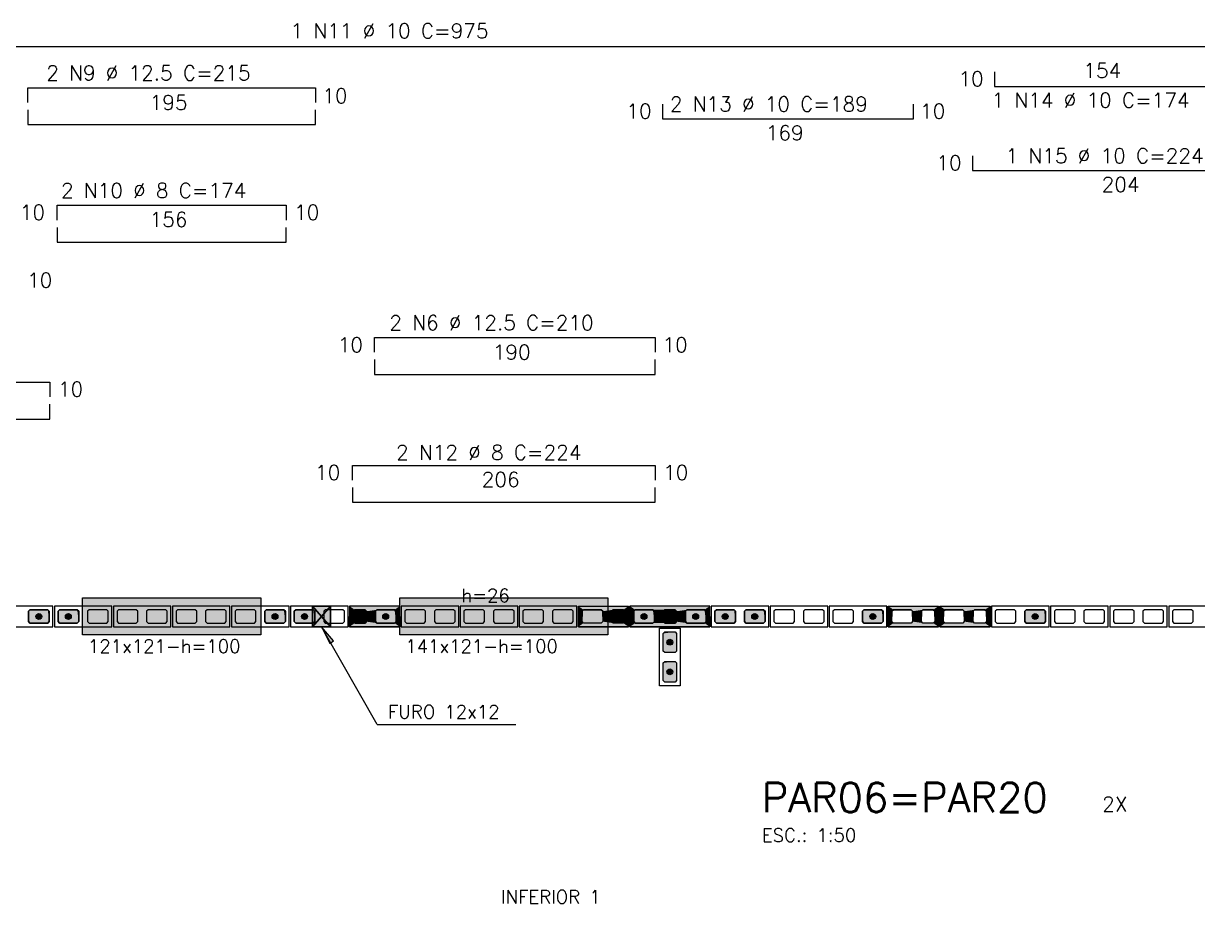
# Model space of a CAD drawing. Extents: x -1.9 to 86, y -1.6 to 60.9.
# Drawn here: x 23.02 to 38.93, y 34.13 to 46.05 of the extents above; entities that cross this region are included whole.
import ezdxf

# ---------------------------------------------------------------- set-up
doc = ezdxf.new("R2010")
doc.units = 0
doc.header["$MEASUREMENT"] = 0
for name, color, linetype in [('PENA_01', 1, 'CONTINUOUS'), ('PENA_02', 2, 'CONTINUOUS'), ('PENA_03', 3, 'CONTINUOUS'), ('PENA_05', 5, 'CONTINUOUS'), ('PENA_06', 6, 'CONTINUOUS'), ('PENA_09', 254, 'CONTINUOUS'), ('PENA_11', 252, 'CONTINUOUS'), ('PENA_19', 240, 'CONTINUOUS'), ('PENA_21', 100, 'CONTINUOUS'), ('PENA_23', 50, 'CONTINUOUS')]:
    doc.layers.add(name, color=color, linetype=linetype)
doc.styles.get("Standard").update_dxf_attribs({"font": 'ROMANS.SHX'})

msp = doc.modelspace()

# ---------------------------------------------------------------- linework, layer by layer
at = {"layer": 'PENA_01', "linetype": 'Continuous'}
for points in [[(23.09111, 37.950331), (23.11111, 37.930331), (23.35111, 37.930331), (23.37111, 37.950331), (23.37111, 38.090331), (23.35111, 38.110331), (23.11111, 38.110331), (23.09111, 38.090331), (23.09111, 37.950331)], [(23.49111, 37.950331), (23.51111, 37.930331), (23.75111, 37.930331), (23.77111, 37.950331), (23.77111, 38.090331), (23.75111, 38.110331), (23.51111, 38.110331), (23.49111, 38.090331), (23.49111, 37.950331)], [(23.89111, 37.950331), (23.91111, 37.930331), (24.15111, 37.930331), (24.17111, 37.950331), (24.17111, 38.090331), (24.15111, 38.110331), (23.91111, 38.110331), (23.89111, 38.090331), (23.89111, 37.950331)], [(24.29111, 37.950331), (24.31111, 37.930331), (24.55111, 37.930331), (24.57111, 37.950331), (24.57111, 38.090331), (24.55111, 38.110331), (24.31111, 38.110331), (24.29111, 38.090331), (24.29111, 37.950331)], [(24.69111, 37.950331), (24.71111, 37.930331), (24.95111, 37.930331), (24.97111, 37.950331), (24.97111, 38.090331), (24.95111, 38.110331), (24.71111, 38.110331), (24.69111, 38.090331), (24.69111, 37.950331)], [(25.09111, 37.950331), (25.11111, 37.930331), (25.35111, 37.930331), (25.37111, 37.950331), (25.37111, 38.090331), (25.35111, 38.110331), (25.11111, 38.110331), (25.09111, 38.090331), (25.09111, 37.950331)], [(25.49111, 37.950331), (25.51111, 37.930331), (25.75111, 37.930331), (25.77111, 37.950331), (25.77111, 38.090331), (25.75111, 38.110331), (25.51111, 38.110331), (25.49111, 38.090331), (25.49111, 37.950331)], [(25.89111, 37.950331), (25.91111, 37.930331), (26.15111, 37.930331), (26.17111, 37.950331), (26.17111, 38.090331), (26.15111, 38.110331), (25.91111, 38.110331), (25.89111, 38.090331), (25.89111, 37.950331)], [(26.29111, 37.950331), (26.31111, 37.930331), (26.55111, 37.930331), (26.57111, 37.950331), (26.57111, 38.090331), (26.55111, 38.110331), (26.31111, 38.110331), (26.29111, 38.090331), (26.29111, 37.950331)], [(26.69111, 37.950331), (26.71111, 37.930331), (26.95111, 37.930331), (26.97111, 37.950331), (26.97111, 38.090331), (26.95111, 38.110331), (26.71111, 38.110331), (26.69111, 38.090331), (26.69111, 37.950331)], [(27.09111, 37.950331), (27.11111, 37.930331), (27.35111, 37.930331), (27.37111, 37.950331), (27.37111, 38.090331), (27.35111, 38.110331), (27.11111, 38.110331), (27.09111, 38.090331), (27.09111, 37.950331)], [(27.51111, 37.930331), (27.65111, 37.930331), (27.67111, 37.950331), (27.67111, 38.090331), (27.65111, 38.110331), (27.51111, 38.110331), (27.49111, 38.090331), (27.49111, 37.950331), (27.51111, 37.930331)], [(27.81111, 37.930331), (28.05111, 37.930331), (28.07111, 37.950331), (28.07111, 38.090331), (28.05111, 38.110331), (27.81111, 38.110331), (27.79111, 38.090331), (27.79111, 37.950331), (27.81111, 37.930331)], [(28.19111, 37.950331), (28.21111, 37.930331), (28.45111, 37.930331), (28.47111, 37.950331), (28.47111, 38.090331), (28.45111, 38.110331), (28.21111, 38.110331), (28.19111, 38.090331), (28.19111, 37.950331)], [(28.59111, 37.950331), (28.61111, 37.930331), (28.85111, 37.930331), (28.87111, 37.950331), (28.87111, 38.090331), (28.85111, 38.110331), (28.61111, 38.110331), (28.59111, 38.090331), (28.59111, 37.950331)], [(28.99111, 37.950331), (29.01111, 37.930331), (29.25111, 37.930331), (29.27111, 37.950331), (29.27111, 38.090331), (29.25111, 38.110331), (29.01111, 38.110331), (28.99111, 38.090331), (28.99111, 37.950331)], [(29.39111, 37.950331), (29.41111, 37.930331), (29.65111, 37.930331), (29.67111, 37.950331), (29.67111, 38.090331), (29.65111, 38.110331), (29.41111, 38.110331), (29.39111, 38.090331), (29.39111, 37.950331)], [(29.79111, 37.950331), (29.81111, 37.930331), (30.05111, 37.930331), (30.07111, 37.950331), (30.07111, 38.090331), (30.05111, 38.110331), (29.81111, 38.110331), (29.79111, 38.090331), (29.79111, 37.950331)], [(30.19111, 37.950331), (30.21111, 37.930331), (30.45111, 37.930331), (30.47111, 37.950331), (30.47111, 38.090331), (30.45111, 38.110331), (30.21111, 38.110331), (30.19111, 38.090331), (30.19111, 37.950331)], [(30.85111, 37.930331), (30.61111, 37.930331), (30.59111, 37.950331), (30.59111, 38.090331), (30.61111, 38.110331), (30.85111, 38.110331), (30.87111, 38.090331), (30.87111, 37.950331), (30.85111, 37.930331)], [(31.15111, 37.930331), (31.01111, 37.930331), (30.99111, 37.950331), (30.99111, 38.090331), (31.01111, 38.110331), (31.15111, 38.110331), (31.17111, 38.090331), (31.17111, 37.950331), (31.15111, 37.930331)], [(31.29111, 37.950331), (31.31111, 37.930331), (31.55111, 37.930331), (31.57111, 37.950331), (31.57111, 38.090331), (31.55111, 38.110331), (31.31111, 38.110331), (31.29111, 38.090331), (31.29111, 37.950331)], [(31.69111, 37.950331), (31.71111, 37.930331), (31.85111, 37.930331), (31.87111, 37.950331), (31.87111, 38.090331), (31.85111, 38.110331), (31.71111, 38.110331), (31.69111, 38.090331), (31.69111, 37.950331)], [(31.99111, 37.950331), (32.01111, 37.930331), (32.25111, 37.930331), (32.27111, 37.950331), (32.27111, 38.090331), (32.25111, 38.110331), (32.01111, 38.110331), (31.99111, 38.090331), (31.99111, 37.950331)], [(32.39111, 37.950331), (32.41111, 37.930331), (32.65111, 37.930331), (32.67111, 37.950331), (32.67111, 38.090331), (32.65111, 38.110331), (32.41111, 38.110331), (32.39111, 38.090331), (32.39111, 37.950331)], [(32.79111, 37.950331), (32.81111, 37.930331), (33.05111, 37.930331), (33.07111, 37.950331), (33.07111, 38.090331), (33.05111, 38.110331), (32.81111, 38.110331), (32.79111, 38.090331), (32.79111, 37.950331)], [(33.19111, 37.950331), (33.21111, 37.930331), (33.45111, 37.930331), (33.47111, 37.950331), (33.47111, 38.090331), (33.45111, 38.110331), (33.21111, 38.110331), (33.19111, 38.090331), (33.19111, 37.950331)], [(33.59111, 37.950331), (33.61111, 37.930331), (33.85111, 37.930331), (33.87111, 37.950331), (33.87111, 38.090331), (33.85111, 38.110331), (33.61111, 38.110331), (33.59111, 38.090331), (33.59111, 37.950331)], [(33.99111, 37.950331), (34.01111, 37.930331), (34.25111, 37.930331), (34.27111, 37.950331), (34.27111, 38.090331), (34.25111, 38.110331), (34.01111, 38.110331), (33.99111, 38.090331), (33.99111, 37.950331)], [(34.39111, 37.950331), (34.41111, 37.930331), (34.65111, 37.930331), (34.67111, 37.950331), (34.67111, 38.090331), (34.65111, 38.110331), (34.41111, 38.110331), (34.39111, 38.090331), (34.39111, 37.950331)], [(35.05111, 37.930331), (34.81111, 37.930331), (34.79111, 37.950331), (34.79111, 38.090331), (34.81111, 38.110331), (35.05111, 38.110331), (35.07111, 38.090331), (35.07111, 37.950331), (35.05111, 37.930331)], [(35.35111, 37.930331), (35.21111, 37.930331), (35.19111, 37.950331), (35.19111, 38.090331), (35.21111, 38.110331), (35.35111, 38.110331), (35.37111, 38.090331), (35.37111, 37.950331), (35.35111, 37.930331)], [(35.75111, 37.930331), (35.51111, 37.930331), (35.49111, 37.950331), (35.49111, 38.090331), (35.51111, 38.110331), (35.75111, 38.110331), (35.77111, 38.090331), (35.77111, 37.950331), (35.75111, 37.930331)], [(36.05111, 37.930331), (35.91111, 37.930331), (35.89111, 37.950331), (35.89111, 38.090331), (35.91111, 38.110331), (36.05111, 38.110331), (36.07111, 38.090331), (36.07111, 37.950331), (36.05111, 37.930331)], [(36.19111, 37.950331), (36.21111, 37.930331), (36.45111, 37.930331), (36.47111, 37.950331), (36.47111, 38.090331), (36.45111, 38.110331), (36.21111, 38.110331), (36.19111, 38.090331), (36.19111, 37.950331)], [(36.59111, 37.950331), (36.61111, 37.930331), (36.85111, 37.930331), (36.87111, 37.950331), (36.87111, 38.090331), (36.85111, 38.110331), (36.61111, 38.110331), (36.59111, 38.090331), (36.59111, 37.950331)], [(36.99111, 37.950331), (37.01111, 37.930331), (37.25111, 37.930331), (37.27111, 37.950331), (37.27111, 38.090331), (37.25111, 38.110331), (37.01111, 38.110331), (36.99111, 38.090331), (36.99111, 37.950331)], [(37.39111, 37.950331), (37.41111, 37.930331), (37.65111, 37.930331), (37.67111, 37.950331), (37.67111, 38.090331), (37.65111, 38.110331), (37.41111, 38.110331), (37.39111, 38.090331), (37.39111, 37.950331)], [(37.79111, 37.950331), (37.81111, 37.930331), (38.05111, 37.930331), (38.07111, 37.950331), (38.07111, 38.090331), (38.05111, 38.110331), (37.81111, 38.110331), (37.79111, 38.090331), (37.79111, 37.950331)], [(38.19111, 37.950331), (38.21111, 37.930331), (38.45111, 37.930331), (38.47111, 37.950331), (38.47111, 38.090331), (38.45111, 38.110331), (38.21111, 38.110331), (38.19111, 38.090331), (38.19111, 37.950331)], [(38.59111, 37.950331), (38.61111, 37.930331), (38.85111, 37.930331), (38.87111, 37.950331), (38.87111, 38.090331), (38.85111, 38.110331), (38.61111, 38.110331), (38.59111, 38.090331), (38.59111, 37.950331)], [(31.71111, 37.530331), (31.69111, 37.550331), (31.69111, 37.790331), (31.71111, 37.810331), (31.85111, 37.810331), (31.87111, 37.790331), (31.87111, 37.550331), (31.85111, 37.530331), (31.71111, 37.530331)], [(31.71111, 37.130331), (31.69111, 37.150331), (31.69111, 37.390331), (31.71111, 37.410331), (31.85111, 37.410331), (31.87111, 37.390331), (31.87111, 37.150331), (31.85111, 37.130331), (31.71111, 37.130331)]]:
    msp.add_lwpolyline(points, dxfattribs=at)
at = {"layer": 'PENA_02', "linetype": 'Continuous'}
for p, q in [((32.32111, 38.160331), (31.24111, 38.160331)), ((31.24111, 38.160331), (31.24111, 37.880331)), ((32.32111, 37.880331), (32.32111, 38.160331)), ((31.24111, 37.880331), (32.32111, 37.880331))]:
    msp.add_line(p, q, dxfattribs=at)
for points in [[(22.64111, 37.880331), (23.42111, 37.880331), (23.42111, 38.160331), (22.64111, 38.160331), (22.64111, 37.880331)], [(23.44111, 37.880331), (24.22111, 37.880331), (24.22111, 38.160331), (23.44111, 38.160331), (23.44111, 37.880331)], [(24.24111, 37.880331), (25.02111, 37.880331), (25.02111, 38.160331), (24.24111, 38.160331), (24.24111, 37.880331)], [(25.04111, 37.880331), (25.82111, 37.880331), (25.82111, 38.160331), (25.04111, 38.160331), (25.04111, 37.880331)], [(25.84111, 37.880331), (26.62111, 37.880331), (26.62111, 38.160331), (25.84111, 38.160331), (25.84111, 37.880331)], [(26.64111, 37.880331), (27.42111, 37.880331), (27.42111, 38.160331), (26.64111, 38.160331), (26.64111, 37.880331)], [(27.44111, 37.880331), (28.12111, 37.880331), (28.12111, 38.160331), (27.44111, 38.160331), (27.44111, 37.880331)], [(28.14111, 37.880331), (28.92111, 37.880331), (28.92111, 38.160331), (28.14111, 38.160331), (28.14111, 37.880331)], [(28.94111, 37.880331), (29.72111, 37.880331), (29.72111, 38.160331), (28.94111, 38.160331), (28.94111, 37.880331)], [(29.74111, 37.880331), (30.52111, 37.880331), (30.52111, 38.160331), (29.74111, 38.160331), (29.74111, 37.880331)], [(31.22111, 37.880331), (30.54111, 37.880331), (30.54111, 38.160331), (31.22111, 38.160331), (31.22111, 37.880331)], [(32.34111, 37.880331), (33.12111, 37.880331), (33.12111, 38.160331), (32.34111, 38.160331), (32.34111, 37.880331)], [(33.14111, 37.880331), (33.92111, 37.880331), (33.92111, 38.160331), (33.14111, 38.160331), (33.14111, 37.880331)], [(33.94111, 37.880331), (34.72111, 37.880331), (34.72111, 38.160331), (33.94111, 38.160331), (33.94111, 37.880331)], [(35.42111, 37.880331), (34.74111, 37.880331), (34.74111, 38.160331), (35.42111, 38.160331), (35.42111, 37.880331)], [(36.12111, 37.880331), (35.44111, 37.880331), (35.44111, 38.160331), (36.12111, 38.160331), (36.12111, 37.880331)], [(36.14111, 37.880331), (36.92111, 37.880331), (36.92111, 38.160331), (36.14111, 38.160331), (36.14111, 37.880331)], [(36.94111, 37.880331), (37.72111, 37.880331), (37.72111, 38.160331), (36.94111, 38.160331), (36.94111, 37.880331)], [(37.74111, 37.880331), (38.52111, 37.880331), (38.52111, 38.160331), (37.74111, 38.160331), (37.74111, 37.880331)], [(38.54111, 37.880331), (39.32111, 37.880331), (39.32111, 38.160331), (38.54111, 38.160331), (38.54111, 37.880331)], [(31.64111, 37.080331), (31.64111, 37.860331), (31.92111, 37.860331), (31.92111, 37.080331), (31.64111, 37.080331)]]:
    msp.add_lwpolyline(points, dxfattribs=at)
at = {"layer": 'PENA_03', "linetype": 'Continuous'}
for p, q in [((27.180959, 38.160334), (26.940959, 37.880333)), ((26.940959, 38.160334), (27.180959, 37.880331)), ((27.181124, 38.160525), (26.941124, 37.880525)), ((27.181125, 37.879754), (26.941124, 38.160525)), ((27.814477, 36.557925), (27.061064, 37.879825)), ((27.814477, 36.557925), (29.693864, 36.557925))]:
    msp.add_line(p, q, dxfattribs=at)
for points in [[(23.37111, 37.950331), (23.35111, 37.930331), (23.11111, 37.930331), (23.09111, 37.950331), (23.09111, 38.090331), (23.11111, 38.110331), (23.35111, 38.110331), (23.37111, 38.090331), (23.37111, 37.950331)], [(23.77111, 37.950331), (23.75111, 37.930331), (23.51111, 37.930331), (23.49111, 37.950331), (23.49111, 38.090331), (23.51111, 38.110331), (23.75111, 38.110331), (23.77111, 38.090331), (23.77111, 37.950331)], [(26.57111, 37.950331), (26.55111, 37.930331), (26.31111, 37.930331), (26.29111, 37.950331), (26.29111, 38.090331), (26.31111, 38.110331), (26.55111, 38.110331), (26.57111, 38.090331), (26.57111, 37.950331)], [(26.97111, 37.950331), (26.95111, 37.930331), (26.71111, 37.930331), (26.69111, 37.950331), (26.69111, 38.090331), (26.71111, 38.110331), (26.95111, 38.110331), (26.97111, 38.090331), (26.97111, 37.950331)], [(27.180959, 38.160334), (26.940959, 38.160334), (26.940959, 37.880333), (27.180959, 37.880331), (27.180959, 38.160334)], [(26.941124, 38.160525), (27.181124, 38.160525), (27.181125, 37.879754), (26.941125, 37.879754), (26.941124, 38.160525)], [(27.65111, 38.110331), (27.67111, 38.090331), (27.67111, 37.950331), (27.65111, 37.930331), (27.51111, 37.930331), (27.49111, 37.950331), (27.49111, 38.090331), (27.51111, 38.110331), (27.65111, 38.110331)], [(28.07111, 37.950331), (28.05111, 37.930331), (27.81111, 37.930331), (27.79111, 37.950331), (27.79111, 38.090331), (27.81111, 38.110331), (28.05111, 38.110331), (28.07111, 38.090331), (28.07111, 37.950331)], [(31.15111, 38.110331), (31.17111, 38.090331), (31.17111, 37.950331), (31.15111, 37.930331), (31.01111, 37.930331), (30.99111, 37.950331), (30.99111, 38.090331), (31.01111, 38.110331), (31.15111, 38.110331)], [(31.57111, 37.950331), (31.55111, 37.930331), (31.31111, 37.930331), (31.29111, 37.950331), (31.29111, 38.090331), (31.31111, 38.110331), (31.55111, 38.110331), (31.57111, 38.090331), (31.57111, 37.950331)], [(31.85111, 38.110331), (31.87111, 38.090331), (31.87111, 37.950331), (31.85111, 37.930331), (31.71111, 37.930331), (31.69111, 37.950331), (31.69111, 38.090331), (31.71111, 38.110331), (31.85111, 38.110331)], [(32.27111, 37.950331), (32.25111, 37.930331), (32.01111, 37.930331), (31.99111, 37.950331), (31.99111, 38.090331), (32.01111, 38.110331), (32.25111, 38.110331), (32.27111, 38.090331), (32.27111, 37.950331)], [(32.67111, 37.950331), (32.65111, 37.930331), (32.41111, 37.930331), (32.39111, 37.950331), (32.39111, 38.090331), (32.41111, 38.110331), (32.65111, 38.110331), (32.67111, 38.090331), (32.67111, 37.950331)], [(33.07111, 37.950331), (33.05111, 37.930331), (32.81111, 37.930331), (32.79111, 37.950331), (32.79111, 38.090331), (32.81111, 38.110331), (33.05111, 38.110331), (33.07111, 38.090331), (33.07111, 37.950331)], [(34.67111, 37.950331), (34.65111, 37.930331), (34.41111, 37.930331), (34.39111, 37.950331), (34.39111, 38.090331), (34.41111, 38.110331), (34.65111, 38.110331), (34.67111, 38.090331), (34.67111, 37.950331)], [(36.87111, 37.950331), (36.85111, 37.930331), (36.61111, 37.930331), (36.59111, 37.950331), (36.59111, 38.090331), (36.61111, 38.110331), (36.85111, 38.110331), (36.87111, 38.090331), (36.87111, 37.950331)], [(27.061064, 37.879825), (27.175728, 37.655765), (27.224227, 37.688178), (27.061064, 37.879825)], [(31.85111, 37.810331), (31.87111, 37.790331), (31.87111, 37.550331), (31.85111, 37.530331), (31.71111, 37.530331), (31.69111, 37.550331), (31.69111, 37.790331), (31.71111, 37.810331), (31.85111, 37.810331)], [(31.85111, 37.410331), (31.87111, 37.390331), (31.87111, 37.150331), (31.85111, 37.130331), (31.71111, 37.130331), (31.69111, 37.150331), (31.69111, 37.390331), (31.71111, 37.410331), (31.85111, 37.410331)]]:
    msp.add_lwpolyline(points, dxfattribs=at)
for centre in [(23.23111, 38.020331), (23.63111, 38.020331), (26.43111, 38.020331), (26.83111, 38.020331), (27.58111, 38.020331), (27.93111, 38.020331), (31.08111, 38.020331), (31.43111, 38.020331), (31.78111, 38.020331), (32.13111, 38.020331), (32.53111, 38.020331), (32.93111, 38.020331), (34.53111, 38.020331), (36.73111, 38.020331), (31.78111, 37.670331), (31.78111, 37.270331)]:
    msp.add_circle(centre, 0.04, dxfattribs=at)
for points in [[(23.27111, 38.020331), (23.21111, 38.054972), (23.193523, 38.034012)], [(23.27111, 38.020331), (23.193523, 38.034012), (23.193523, 38.00665)], [(23.27111, 38.020331), (23.238056, 38.059723), (23.21111, 38.054972)], [(23.27111, 38.020331), (23.261752, 38.046043), (23.238056, 38.059723)], [(23.67111, 38.020331), (23.61111, 38.054972), (23.593523, 38.034012)], [(23.67111, 38.020331), (23.593523, 38.034012), (23.593523, 38.00665)], [(23.67111, 38.020331), (23.638056, 38.059723), (23.61111, 38.054972)], [(23.67111, 38.020331), (23.661752, 38.046043), (23.638056, 38.059723)], [(26.47111, 38.020331), (26.41111, 38.054972), (26.393523, 38.034012)], [(26.47111, 38.020331), (26.393523, 38.034012), (26.393523, 38.00665)], [(26.47111, 38.020331), (26.438056, 38.059723), (26.41111, 38.054972)], [(26.47111, 38.020331), (26.461752, 38.046043), (26.438056, 38.059723)], [(26.87111, 38.020331), (26.81111, 38.054972), (26.793523, 38.034012)], [(26.87111, 38.020331), (26.793523, 38.034012), (26.793523, 38.00665)], [(26.87111, 38.020331), (26.838056, 38.059723), (26.81111, 38.054972)], [(26.87111, 38.020331), (26.861752, 38.046043), (26.838056, 38.059723)], [(27.62111, 38.020331), (27.56111, 38.054972), (27.543523, 38.034012)], [(27.62111, 38.020331), (27.543523, 38.034012), (27.543523, 38.00665)], [(27.62111, 38.020331), (27.588056, 38.059723), (27.56111, 38.054972)], [(27.62111, 38.020331), (27.611752, 38.046043), (27.588056, 38.059723)], [(27.97111, 38.020331), (27.91111, 38.054972), (27.893523, 38.034012)], [(27.97111, 38.020331), (27.893523, 38.034012), (27.893523, 38.00665)], [(27.97111, 38.020331), (27.938056, 38.059723), (27.91111, 38.054972)], [(27.97111, 38.020331), (27.961752, 38.046043), (27.938056, 38.059723)], [(31.12111, 38.020331), (31.06111, 38.054972), (31.043523, 38.034012)], [(31.12111, 38.020331), (31.043523, 38.034012), (31.043523, 38.00665)], [(31.12111, 38.020331), (31.088056, 38.059723), (31.06111, 38.054972)], [(31.12111, 38.020331), (31.111752, 38.046043), (31.088056, 38.059723)], [(31.47111, 38.020331), (31.41111, 38.054972), (31.393523, 38.034012)], [(31.47111, 38.020331), (31.393523, 38.034012), (31.393523, 38.00665)], [(31.47111, 38.020331), (31.438056, 38.059723), (31.41111, 38.054972)], [(31.47111, 38.020331), (31.461752, 38.046043), (31.438056, 38.059723)], [(31.82111, 38.020331), (31.76111, 38.054972), (31.743523, 38.034012)], [(31.82111, 38.020331), (31.743523, 38.034012), (31.743523, 38.00665)], [(31.82111, 38.020331), (31.788056, 38.059723), (31.76111, 38.054972)], [(31.82111, 38.020331), (31.811752, 38.046043), (31.788056, 38.059723)], [(32.17111, 38.020331), (32.11111, 38.054972), (32.093523, 38.034012)], [(32.17111, 38.020331), (32.093523, 38.034012), (32.093523, 38.00665)], [(32.17111, 38.020331), (32.138056, 38.059723), (32.11111, 38.054972)], [(32.17111, 38.020331), (32.161752, 38.046043), (32.138056, 38.059723)], [(32.57111, 38.020331), (32.51111, 38.054972), (32.493523, 38.034012)], [(32.57111, 38.020331), (32.493523, 38.034012), (32.493523, 38.00665)], [(32.57111, 38.020331), (32.538056, 38.059723), (32.51111, 38.054972)], [(32.57111, 38.020331), (32.561752, 38.046043), (32.538056, 38.059723)], [(32.97111, 38.020331), (32.91111, 38.054972), (32.893523, 38.034012)], [(32.97111, 38.020331), (32.893523, 38.034012), (32.893523, 38.00665)], [(32.97111, 38.020331), (32.938056, 38.059723), (32.91111, 38.054972)], [(32.97111, 38.020331), (32.961752, 38.046043), (32.938056, 38.059723)], [(34.57111, 38.020331), (34.51111, 38.054972), (34.493523, 38.034012)], [(34.57111, 38.020331), (34.493523, 38.034012), (34.493523, 38.00665)], [(34.57111, 38.020331), (34.538056, 38.059723), (34.51111, 38.054972)], [(34.57111, 38.020331), (34.561752, 38.046043), (34.538056, 38.059723)], [(36.77111, 38.020331), (36.71111, 38.054972), (36.693523, 38.034012)], [(36.77111, 38.020331), (36.693523, 38.034012), (36.693523, 38.00665)], [(36.77111, 38.020331), (36.738056, 38.059723), (36.71111, 38.054972)], [(36.77111, 38.020331), (36.761752, 38.046043), (36.738056, 38.059723)], [(23.27111, 38.020331), (23.193523, 38.00665), (23.21111, 37.98569)], [(23.27111, 38.020331), (23.21111, 37.98569), (23.238056, 37.980939)], [(23.27111, 38.020331), (23.238056, 37.980939), (23.261752, 37.99462)], [(23.27111, 38.020331), (23.261752, 37.99462), (23.27111, 38.020331)], [(23.67111, 38.020331), (23.593523, 38.00665), (23.61111, 37.98569)], [(23.67111, 38.020331), (23.61111, 37.98569), (23.638056, 37.980939)], [(23.67111, 38.020331), (23.638056, 37.980939), (23.661752, 37.99462)], [(23.67111, 38.020331), (23.661752, 37.99462), (23.67111, 38.020331)], [(26.47111, 38.020331), (26.393523, 38.00665), (26.41111, 37.98569)], [(26.47111, 38.020331), (26.41111, 37.98569), (26.438056, 37.980939)], [(26.47111, 38.020331), (26.438056, 37.980939), (26.461752, 37.99462)], [(26.47111, 38.020331), (26.461752, 37.99462), (26.47111, 38.020331)], [(26.87111, 38.020331), (26.793523, 38.00665), (26.81111, 37.98569)], [(26.87111, 38.020331), (26.81111, 37.98569), (26.838056, 37.980939)], [(26.87111, 38.020331), (26.838056, 37.980939), (26.861752, 37.99462)], [(26.87111, 38.020331), (26.861752, 37.99462), (26.87111, 38.020331)], [(27.061064, 37.879825), (27.175728, 37.655765), (27.224227, 37.688178)], [(27.061064, 37.879825), (27.224227, 37.688178), (27.061064, 37.879825)], [(27.62111, 38.020331), (27.543523, 38.00665), (27.56111, 37.98569)], [(27.62111, 38.020331), (27.56111, 37.98569), (27.588056, 37.980939)], [(27.62111, 38.020331), (27.588056, 37.980939), (27.611752, 37.99462)], [(27.62111, 38.020331), (27.611752, 37.99462), (27.62111, 38.020331)], [(27.97111, 38.020331), (27.893523, 38.00665), (27.91111, 37.98569)], [(27.97111, 38.020331), (27.91111, 37.98569), (27.938056, 37.980939)], [(27.97111, 38.020331), (27.938056, 37.980939), (27.961752, 37.99462)], [(27.97111, 38.020331), (27.961752, 37.99462), (27.97111, 38.020331)], [(31.12111, 38.020331), (31.043523, 38.00665), (31.06111, 37.98569)], [(31.12111, 38.020331), (31.06111, 37.98569), (31.088056, 37.980939)], [(31.12111, 38.020331), (31.088056, 37.980939), (31.111752, 37.99462)], [(31.12111, 38.020331), (31.111752, 37.99462), (31.12111, 38.020331)], [(31.47111, 38.020331), (31.393523, 38.00665), (31.41111, 37.98569)], [(31.47111, 38.020331), (31.41111, 37.98569), (31.438056, 37.980939)], [(31.47111, 38.020331), (31.438056, 37.980939), (31.461752, 37.99462)], [(31.47111, 38.020331), (31.461752, 37.99462), (31.47111, 38.020331)], [(31.82111, 38.020331), (31.743523, 38.00665), (31.76111, 37.98569)], [(31.82111, 38.020331), (31.76111, 37.98569), (31.788056, 37.980939)], [(31.82111, 38.020331), (31.788056, 37.980939), (31.811752, 37.99462)], [(31.82111, 38.020331), (31.811752, 37.99462), (31.82111, 38.020331)], [(32.17111, 38.020331), (32.093523, 38.00665), (32.11111, 37.98569)], [(32.17111, 38.020331), (32.11111, 37.98569), (32.138056, 37.980939)], [(32.17111, 38.020331), (32.138056, 37.980939), (32.161752, 37.99462)], [(32.17111, 38.020331), (32.161752, 37.99462), (32.17111, 38.020331)], [(32.57111, 38.020331), (32.493523, 38.00665), (32.51111, 37.98569)], [(32.57111, 38.020331), (32.51111, 37.98569), (32.538056, 37.980939)], [(32.57111, 38.020331), (32.538056, 37.980939), (32.561752, 37.99462)], [(32.57111, 38.020331), (32.561752, 37.99462), (32.57111, 38.020331)], [(32.97111, 38.020331), (32.893523, 38.00665), (32.91111, 37.98569)], [(32.97111, 38.020331), (32.91111, 37.98569), (32.938056, 37.980939)], [(32.97111, 38.020331), (32.938056, 37.980939), (32.961752, 37.99462)], [(32.97111, 38.020331), (32.961752, 37.99462), (32.97111, 38.020331)], [(34.57111, 38.020331), (34.493523, 38.00665), (34.51111, 37.98569)], [(34.57111, 38.020331), (34.51111, 37.98569), (34.538056, 37.980939)], [(34.57111, 38.020331), (34.538056, 37.980939), (34.561752, 37.99462)], [(34.57111, 38.020331), (34.561752, 37.99462), (34.57111, 38.020331)], [(36.77111, 38.020331), (36.693523, 38.00665), (36.71111, 37.98569)], [(36.77111, 38.020331), (36.71111, 37.98569), (36.738056, 37.980939)], [(36.77111, 38.020331), (36.738056, 37.980939), (36.761752, 37.99462)], [(36.77111, 38.020331), (36.761752, 37.99462), (36.77111, 38.020331)], [(31.82111, 37.670331), (31.76111, 37.704972), (31.743523, 37.684012)], [(31.82111, 37.670331), (31.788056, 37.709723), (31.76111, 37.704972)], [(31.82111, 37.670331), (31.811752, 37.696043), (31.788056, 37.709723)], [(31.82111, 37.670331), (31.743523, 37.684012), (31.743523, 37.65665)], [(31.82111, 37.670331), (31.743523, 37.65665), (31.76111, 37.63569)], [(31.82111, 37.670331), (31.76111, 37.63569), (31.788056, 37.630939)], [(31.82111, 37.670331), (31.788056, 37.630939), (31.811752, 37.64462)], [(31.82111, 37.670331), (31.811752, 37.64462), (31.82111, 37.670331)], [(31.82111, 37.270331), (31.76111, 37.304972), (31.743523, 37.284012)], [(31.82111, 37.270331), (31.743523, 37.284012), (31.743523, 37.25665)], [(31.82111, 37.270331), (31.743523, 37.25665), (31.76111, 37.23569)], [(31.82111, 37.270331), (31.788056, 37.309723), (31.76111, 37.304972)], [(31.82111, 37.270331), (31.76111, 37.23569), (31.788056, 37.230939)], [(31.82111, 37.270331), (31.811752, 37.296043), (31.788056, 37.309723)], [(31.82111, 37.270331), (31.788056, 37.230939), (31.811752, 37.24462)], [(31.82111, 37.270331), (31.811752, 37.24462), (31.82111, 37.270331)]]:
    msp.add_solid(points, dxfattribs=at)
at = {"layer": 'PENA_05', "linetype": 'Continuous'}
for p, q in [((20.55111, 45.742708), (40.04111, 45.742708)), ((36.18111, 45.399463), (36.18111, 45.199463)), ((23.08111, 44.982938), (23.08111, 45.182938)), ((23.08111, 45.182938), (26.98111, 45.182938)), ((26.98111, 45.182938), (26.98111, 44.982938)), ((36.18111, 45.199463), (39.28111, 45.199463)), ((23.08111, 44.882938), (23.08111, 44.682938)), ((26.98111, 44.682938), (26.98111, 44.882938)), ((31.68111, 44.96215), (31.68111, 44.76215)), ((35.08111, 44.76215), (35.08111, 44.96215)), ((31.68111, 44.76215), (35.08111, 44.76215)), ((23.08111, 44.682938), (26.98111, 44.682938)), ((35.88111, 44.261944), (35.88111, 44.061944)), ((35.88111, 44.061944), (39.98111, 44.061944)), ((23.48111, 43.391041), (23.48111, 43.591041)), ((23.48111, 43.591041), (26.58111, 43.591041)), ((26.58111, 43.591041), (26.58111, 43.391041)), ((23.48111, 43.291041), (23.48111, 43.091041)), ((26.58111, 43.091041), (26.58111, 43.291041)), ((23.48111, 43.091041), (26.58111, 43.091041)), ((27.78111, 41.599877), (27.78111, 41.799877)), ((27.78111, 41.799877), (31.58111, 41.799877)), ((31.58111, 41.799877), (31.58111, 41.599877)), ((27.78111, 41.499877), (27.78111, 41.299877)), ((31.58111, 41.299877), (31.58111, 41.499877)), ((27.78111, 41.299877), (31.58111, 41.299877)), ((19.58111, 41.194526), (23.38111, 41.194526)), ((23.38111, 41.194526), (23.38111, 40.994526)), ((23.38111, 40.694526), (23.38111, 40.894526)), ((19.58111, 40.694526), (23.38111, 40.694526)), ((27.48111, 39.867385), (27.48111, 40.067385)), ((27.48111, 40.067385), (31.58111, 40.067385)), ((31.58111, 40.067385), (31.58111, 39.867385)), ((27.48111, 39.767385), (27.48111, 39.567385)), ((31.58111, 39.567385), (31.58111, 39.767385)), ((27.48111, 39.567385), (31.58111, 39.567385))]:
    msp.add_line(p, q, dxfattribs=at)
at = {"layer": 'PENA_09', "linetype": 'Continuous'}
for points in [[(27.060959, 38.020333), (27.181124, 38.160525), (26.941124, 38.160525), (27.060959, 38.020333)], [(26.941125, 37.880527), (27.060959, 38.020333), (26.941124, 38.160525), (26.941125, 37.880527)], [(27.181125, 37.879754), (27.181124, 38.160525), (27.060959, 38.020333), (27.181125, 37.879754)], [(27.060959, 38.020333), (26.941125, 37.880527), (26.941125, 37.879754), (27.181125, 37.879754), (27.060959, 38.020333)]]:
    msp.add_lwpolyline(points, dxfattribs=at)
for points in [[(27.060959, 38.020333), (27.181124, 38.160525), (26.941124, 38.160525)], [(27.060959, 38.020333), (26.941124, 38.160525), (27.060959, 38.020333)], [(26.941125, 37.880527), (27.060959, 38.020333), (26.941124, 38.160525)], [(26.941125, 37.880527), (26.941124, 38.160525), (26.941125, 37.880527)], [(27.181125, 37.879754), (27.181124, 38.160525), (27.060959, 38.020333)], [(27.060959, 38.020333), (26.941125, 37.880527), (26.941125, 37.880527)], [(27.060959, 38.020333), (26.941125, 37.880527), (27.181125, 37.879754)], [(27.181125, 37.879754), (27.060959, 38.020333), (27.181125, 37.879754)], [(27.060959, 38.020333), (27.181125, 37.879754), (27.060959, 38.020333)]]:
    msp.add_solid(points, dxfattribs=at)
at = {"layer": 'PENA_11', "linetype": 'Continuous'}
for points in [[(23.37111, 37.950331), (23.09111, 38.090331), (23.11111, 38.110331)], [(23.37111, 37.950331), (23.09111, 37.950331), (23.09111, 38.090331)], [(23.37111, 37.950331), (23.11111, 38.110331), (23.35111, 38.110331)], [(23.37111, 37.950331), (23.35111, 38.110331), (23.37111, 38.090331)], [(23.37111, 37.950331), (23.37111, 38.090331), (23.37111, 37.950331)], [(23.77111, 37.950331), (23.49111, 38.090331), (23.51111, 38.110331)], [(23.77111, 37.950331), (23.49111, 37.950331), (23.49111, 38.090331)], [(23.77111, 37.950331), (23.51111, 38.110331), (23.75111, 38.110331)], [(23.77111, 37.950331), (23.75111, 38.110331), (23.77111, 38.090331)], [(23.77111, 37.950331), (23.77111, 38.090331), (23.77111, 37.950331)], [(26.57111, 37.950331), (26.29111, 38.090331), (26.31111, 38.110331)], [(26.57111, 37.950331), (26.29111, 37.950331), (26.29111, 38.090331)], [(26.57111, 37.950331), (26.31111, 38.110331), (26.55111, 38.110331)], [(26.57111, 37.950331), (26.55111, 38.110331), (26.57111, 38.090331)], [(26.57111, 37.950331), (26.57111, 38.090331), (26.57111, 37.950331)], [(26.97111, 37.950331), (26.69111, 38.090331), (26.71111, 38.110331)], [(26.97111, 37.950331), (26.69111, 37.950331), (26.69111, 38.090331)], [(26.97111, 37.950331), (26.71111, 38.110331), (26.95111, 38.110331)], [(26.97111, 37.950331), (26.95111, 38.110331), (26.97111, 38.090331)], [(26.97111, 37.950331), (26.97111, 38.090331), (26.97111, 37.950331)], [(27.65111, 38.110331), (27.51111, 37.930331), (27.49111, 37.950331)], [(27.65111, 38.110331), (27.49111, 37.950331), (27.49111, 38.090331)], [(27.65111, 38.110331), (27.49111, 38.090331), (27.51111, 38.110331)], [(27.65111, 38.110331), (27.65111, 37.930331), (27.51111, 37.930331)], [(27.65111, 38.110331), (27.51111, 38.110331), (27.65111, 38.110331)], [(27.65111, 38.110331), (27.67111, 38.090331), (27.67111, 37.950331)], [(27.65111, 38.110331), (27.67111, 37.950331), (27.65111, 37.930331)], [(28.07111, 37.950331), (27.79111, 38.090331), (27.81111, 38.110331)], [(28.07111, 37.950331), (27.79111, 37.950331), (27.79111, 38.090331)], [(28.07111, 37.950331), (27.81111, 38.110331), (28.05111, 38.110331)], [(28.07111, 37.950331), (28.05111, 38.110331), (28.07111, 38.090331)], [(28.07111, 37.950331), (28.07111, 38.090331), (28.07111, 37.950331)], [(31.15111, 38.110331), (31.01111, 37.930331), (30.99111, 37.950331)], [(31.15111, 38.110331), (30.99111, 37.950331), (30.99111, 38.090331)], [(31.15111, 38.110331), (30.99111, 38.090331), (31.01111, 38.110331)], [(31.15111, 38.110331), (31.15111, 37.930331), (31.01111, 37.930331)], [(31.15111, 38.110331), (31.01111, 38.110331), (31.15111, 38.110331)], [(31.15111, 38.110331), (31.17111, 38.090331), (31.17111, 37.950331)], [(31.15111, 38.110331), (31.17111, 37.950331), (31.15111, 37.930331)], [(31.57111, 37.950331), (31.29111, 38.090331), (31.31111, 38.110331)], [(31.57111, 37.950331), (31.29111, 37.950331), (31.29111, 38.090331)], [(31.57111, 37.950331), (31.31111, 38.110331), (31.55111, 38.110331)], [(31.57111, 37.950331), (31.55111, 38.110331), (31.57111, 38.090331)], [(31.57111, 37.950331), (31.57111, 38.090331), (31.57111, 37.950331)], [(31.85111, 38.110331), (31.71111, 37.930331), (31.69111, 37.950331)], [(31.85111, 38.110331), (31.69111, 37.950331), (31.69111, 38.090331)], [(31.85111, 38.110331), (31.69111, 38.090331), (31.71111, 38.110331)], [(31.85111, 38.110331), (31.85111, 37.930331), (31.71111, 37.930331)], [(31.85111, 38.110331), (31.71111, 38.110331), (31.85111, 38.110331)], [(31.85111, 38.110331), (31.87111, 38.090331), (31.87111, 37.950331)], [(31.85111, 38.110331), (31.87111, 37.950331), (31.85111, 37.930331)], [(32.27111, 37.950331), (31.99111, 38.090331), (32.01111, 38.110331)], [(32.27111, 37.950331), (31.99111, 37.950331), (31.99111, 38.090331)], [(32.27111, 37.950331), (32.01111, 38.110331), (32.25111, 38.110331)], [(32.27111, 37.950331), (32.25111, 38.110331), (32.27111, 38.090331)], [(32.27111, 37.950331), (32.27111, 38.090331), (32.27111, 37.950331)], [(32.67111, 37.950331), (32.39111, 38.090331), (32.41111, 38.110331)], [(32.67111, 37.950331), (32.39111, 37.950331), (32.39111, 38.090331)], [(32.67111, 37.950331), (32.41111, 38.110331), (32.65111, 38.110331)], [(32.67111, 37.950331), (32.65111, 38.110331), (32.67111, 38.090331)], [(32.67111, 37.950331), (32.67111, 38.090331), (32.67111, 37.950331)], [(33.07111, 37.950331), (32.79111, 38.090331), (32.81111, 38.110331)], [(33.07111, 37.950331), (32.79111, 37.950331), (32.79111, 38.090331)], [(33.07111, 37.950331), (32.81111, 38.110331), (33.05111, 38.110331)], [(33.07111, 37.950331), (33.05111, 38.110331), (33.07111, 38.090331)], [(33.07111, 37.950331), (33.07111, 38.090331), (33.07111, 37.950331)], [(34.67111, 37.950331), (34.39111, 38.090331), (34.41111, 38.110331)], [(34.67111, 37.950331), (34.39111, 37.950331), (34.39111, 38.090331)], [(34.67111, 37.950331), (34.41111, 38.110331), (34.65111, 38.110331)], [(34.67111, 37.950331), (34.65111, 38.110331), (34.67111, 38.090331)], [(34.67111, 37.950331), (34.67111, 38.090331), (34.67111, 37.950331)], [(36.87111, 37.950331), (36.59111, 38.090331), (36.61111, 38.110331)], [(36.87111, 37.950331), (36.59111, 37.950331), (36.59111, 38.090331)], [(36.87111, 37.950331), (36.61111, 38.110331), (36.85111, 38.110331)], [(36.87111, 37.950331), (36.85111, 38.110331), (36.87111, 38.090331)], [(36.87111, 37.950331), (36.87111, 38.090331), (36.87111, 37.950331)], [(23.37111, 37.950331), (23.11111, 37.930331), (23.09111, 37.950331)], [(23.37111, 37.950331), (23.35111, 37.930331), (23.11111, 37.930331)], [(23.77111, 37.950331), (23.51111, 37.930331), (23.49111, 37.950331)], [(23.77111, 37.950331), (23.75111, 37.930331), (23.51111, 37.930331)], [(26.57111, 37.950331), (26.31111, 37.930331), (26.29111, 37.950331)], [(26.57111, 37.950331), (26.55111, 37.930331), (26.31111, 37.930331)], [(26.97111, 37.950331), (26.71111, 37.930331), (26.69111, 37.950331)], [(26.97111, 37.950331), (26.95111, 37.930331), (26.71111, 37.930331)], [(28.07111, 37.950331), (27.81111, 37.930331), (27.79111, 37.950331)], [(28.07111, 37.950331), (28.05111, 37.930331), (27.81111, 37.930331)], [(31.57111, 37.950331), (31.31111, 37.930331), (31.29111, 37.950331)], [(31.57111, 37.950331), (31.55111, 37.930331), (31.31111, 37.930331)], [(32.27111, 37.950331), (32.01111, 37.930331), (31.99111, 37.950331)], [(32.27111, 37.950331), (32.25111, 37.930331), (32.01111, 37.930331)], [(32.67111, 37.950331), (32.41111, 37.930331), (32.39111, 37.950331)], [(32.67111, 37.950331), (32.65111, 37.930331), (32.41111, 37.930331)], [(33.07111, 37.950331), (32.81111, 37.930331), (32.79111, 37.950331)], [(33.07111, 37.950331), (33.05111, 37.930331), (32.81111, 37.930331)], [(34.67111, 37.950331), (34.41111, 37.930331), (34.39111, 37.950331)], [(34.67111, 37.950331), (34.65111, 37.930331), (34.41111, 37.930331)], [(36.87111, 37.950331), (36.61111, 37.930331), (36.59111, 37.950331)], [(36.87111, 37.950331), (36.85111, 37.930331), (36.61111, 37.930331)], [(31.85111, 37.810331), (31.71111, 37.530331), (31.69111, 37.550331)], [(31.85111, 37.810331), (31.69111, 37.550331), (31.69111, 37.790331)], [(31.85111, 37.810331), (31.69111, 37.790331), (31.71111, 37.810331)], [(31.85111, 37.810331), (31.85111, 37.530331), (31.71111, 37.530331)], [(31.85111, 37.810331), (31.71111, 37.810331), (31.85111, 37.810331)], [(31.85111, 37.810331), (31.87111, 37.790331), (31.87111, 37.550331)], [(31.85111, 37.810331), (31.87111, 37.550331), (31.85111, 37.530331)], [(31.85111, 37.410331), (31.71111, 37.130331), (31.69111, 37.150331)], [(31.85111, 37.410331), (31.69111, 37.150331), (31.69111, 37.390331)], [(31.85111, 37.410331), (31.69111, 37.390331), (31.71111, 37.410331)], [(31.85111, 37.410331), (31.85111, 37.130331), (31.71111, 37.130331)], [(31.85111, 37.410331), (31.71111, 37.410331), (31.85111, 37.410331)], [(31.85111, 37.410331), (31.87111, 37.390331), (31.87111, 37.150331)], [(31.85111, 37.410331), (31.87111, 37.150331), (31.85111, 37.130331)]]:
    msp.add_solid(points, dxfattribs=at)
at = {"layer": 'PENA_19', "linetype": 'Continuous'}
for points in [[(31.24111, 38.020331), (31.29111, 38.020331), (31.29111, 38.090331), (31.31111, 38.110331), (31.55111, 38.110331), (31.57111, 38.090331), (31.57111, 38.020331), (31.69111, 38.020331), (31.69111, 38.090331), (31.71111, 38.110331), (31.85111, 38.110331), (31.87111, 38.090331), (31.87111, 38.020331), (31.99111, 38.020331), (31.99111, 38.090331), (32.01111, 38.110331), (32.25111, 38.110331), (32.27111, 38.090331), (32.27111, 38.020331), (32.32111, 38.020331), (32.32111, 38.160331), (31.24111, 38.160331), (31.24111, 38.020331)], [(31.24111, 38.020331), (31.29111, 38.020331), (31.29111, 37.950331), (31.31111, 37.930331), (31.55111, 37.930331), (31.57111, 37.950331), (31.57111, 38.020331), (31.69111, 38.020331), (31.69111, 37.950331), (31.71111, 37.930331), (31.85111, 37.930331), (31.87111, 37.950331), (31.87111, 38.020331), (31.99111, 38.020331), (31.99111, 37.950331), (32.01111, 37.930331), (32.25111, 37.930331), (32.27111, 37.950331), (32.27111, 38.020331), (32.32111, 38.020331), (32.32111, 37.880331), (31.24111, 37.880331), (31.24111, 38.020331)]]:
    msp.add_lwpolyline(points, dxfattribs=at)
for points in [[(32.32111, 38.160331), (31.24111, 38.160331), (31.31111, 38.110331)], [(31.24111, 38.160331), (31.24111, 38.020331), (31.29111, 38.020331)], [(31.24111, 38.160331), (31.29111, 38.020331), (31.29111, 38.090331)], [(31.24111, 38.160331), (31.29111, 38.090331), (31.31111, 38.110331)], [(32.32111, 38.160331), (31.31111, 38.110331), (31.55111, 38.110331)], [(32.32111, 38.160331), (31.55111, 38.110331), (31.71111, 38.110331)], [(31.57111, 38.090331), (31.71111, 38.110331), (31.55111, 38.110331)], [(31.57111, 38.090331), (31.69111, 38.090331), (31.71111, 38.110331)], [(31.57111, 38.090331), (31.57111, 38.020331), (31.69111, 38.020331)], [(31.57111, 38.090331), (31.69111, 38.020331), (31.69111, 38.090331)], [(32.32111, 38.160331), (31.71111, 38.110331), (31.85111, 38.110331)], [(32.32111, 38.160331), (31.85111, 38.110331), (31.87111, 38.090331)], [(32.32111, 38.160331), (31.87111, 38.090331), (32.01111, 38.110331)], [(31.87111, 38.090331), (31.99111, 38.090331), (32.01111, 38.110331)], [(31.87111, 38.090331), (31.87111, 38.020331), (31.99111, 38.020331)], [(31.87111, 38.090331), (31.99111, 38.020331), (31.99111, 38.090331)], [(32.32111, 38.160331), (32.01111, 38.110331), (32.25111, 38.110331)], [(32.32111, 38.160331), (32.25111, 38.110331), (32.27111, 38.090331)], [(32.32111, 38.160331), (32.27111, 38.090331), (32.32111, 38.020331)], [(32.32111, 38.020331), (32.27111, 38.090331), (32.27111, 38.020331)], [(31.24111, 37.880331), (31.24111, 38.020331), (31.29111, 38.020331)], [(31.24111, 37.880331), (31.29111, 38.020331), (31.29111, 37.950331)], [(31.24111, 37.880331), (31.29111, 37.950331), (31.31111, 37.930331)], [(32.32111, 37.880331), (31.24111, 37.880331), (31.31111, 37.930331)], [(32.32111, 37.880331), (31.31111, 37.930331), (31.55111, 37.930331)], [(31.57111, 37.950331), (31.71111, 37.930331), (31.55111, 37.930331)], [(32.32111, 37.880331), (31.55111, 37.930331), (31.71111, 37.930331)], [(31.57111, 37.950331), (31.57111, 38.020331), (31.69111, 38.020331)], [(31.57111, 37.950331), (31.69111, 38.020331), (31.69111, 37.950331)], [(31.57111, 37.950331), (31.69111, 37.950331), (31.71111, 37.930331)], [(32.32111, 37.880331), (31.71111, 37.930331), (31.85111, 37.930331)], [(32.32111, 37.880331), (31.85111, 37.930331), (31.87111, 37.950331)], [(31.87111, 37.950331), (31.87111, 38.020331), (31.99111, 38.020331)], [(31.87111, 37.950331), (31.99111, 38.020331), (31.99111, 37.950331)], [(32.32111, 37.880331), (31.87111, 37.950331), (32.01111, 37.930331)], [(31.87111, 37.950331), (31.99111, 37.950331), (32.01111, 37.930331)], [(32.32111, 37.880331), (32.01111, 37.930331), (32.25111, 37.930331)], [(32.32111, 37.880331), (32.25111, 37.930331), (32.27111, 37.950331)], [(32.32111, 37.880331), (32.27111, 37.950331), (32.32111, 38.020331)], [(32.32111, 38.020331), (32.27111, 37.950331), (32.27111, 38.020331)]]:
    msp.add_solid(points, dxfattribs=at)
at = {"layer": 'PENA_21', "linetype": 'Continuous'}
for points in [[(27.44111, 38.020331), (27.49111, 38.020331), (27.49111, 38.090331), (27.51111, 38.110331), (27.65111, 38.110331), (27.67111, 38.090331), (27.67111, 38.020331), (27.79111, 38.020331), (27.79111, 38.090331), (27.81111, 38.110331), (28.05111, 38.110331), (28.07111, 38.090331), (28.07111, 38.020331), (28.12111, 38.020331), (28.12111, 38.160331), (27.44111, 38.160331), (27.44111, 38.020331)], [(31.22111, 38.020331), (31.17111, 38.020331), (31.17111, 38.090331), (31.15111, 38.110331), (31.01111, 38.110331), (30.99111, 38.090331), (30.99111, 38.020331), (30.87111, 38.020331), (30.87111, 38.090331), (30.85111, 38.110331), (30.61111, 38.110331), (30.59111, 38.090331), (30.59111, 38.020331), (30.54111, 38.020331), (30.54111, 38.160331), (31.22111, 38.160331), (31.22111, 38.020331)], [(35.42111, 38.020331), (35.37111, 38.020331), (35.37111, 38.090331), (35.35111, 38.110331), (35.21111, 38.110331), (35.19111, 38.090331), (35.19111, 38.020331), (35.07111, 38.020331), (35.07111, 38.090331), (35.05111, 38.110331), (34.81111, 38.110331), (34.79111, 38.090331), (34.79111, 38.020331), (34.74111, 38.020331), (34.74111, 38.160331), (35.42111, 38.160331), (35.42111, 38.020331)], [(36.12111, 38.020331), (36.07111, 38.020331), (36.07111, 38.090331), (36.05111, 38.110331), (35.91111, 38.110331), (35.89111, 38.090331), (35.89111, 38.020331), (35.77111, 38.020331), (35.77111, 38.090331), (35.75111, 38.110331), (35.51111, 38.110331), (35.49111, 38.090331), (35.49111, 38.020331), (35.44111, 38.020331), (35.44111, 38.160331), (36.12111, 38.160331), (36.12111, 38.020331)], [(27.44111, 38.020331), (27.49111, 38.020331), (27.49111, 37.950331), (27.51111, 37.930331), (27.65111, 37.930331), (27.67111, 37.950331), (27.67111, 38.020331), (27.79111, 38.020331), (27.79111, 37.950331), (27.81111, 37.930331), (28.05111, 37.930331), (28.07111, 37.950331), (28.07111, 38.020331), (28.12111, 38.020331), (28.12111, 37.880331), (27.44111, 37.880331), (27.44111, 38.020331)], [(31.22111, 38.020331), (31.17111, 38.020331), (31.17111, 37.950331), (31.15111, 37.930331), (31.01111, 37.930331), (30.99111, 37.950331), (30.99111, 38.020331), (30.87111, 38.020331), (30.87111, 37.950331), (30.85111, 37.930331), (30.61111, 37.930331), (30.59111, 37.950331), (30.59111, 38.020331), (30.54111, 38.020331), (30.54111, 37.880331), (31.22111, 37.880331), (31.22111, 38.020331)], [(35.42111, 38.020331), (35.37111, 38.020331), (35.37111, 37.950331), (35.35111, 37.930331), (35.21111, 37.930331), (35.19111, 37.950331), (35.19111, 38.020331), (35.07111, 38.020331), (35.07111, 37.950331), (35.05111, 37.930331), (34.81111, 37.930331), (34.79111, 37.950331), (34.79111, 38.020331), (34.74111, 38.020331), (34.74111, 37.880331), (35.42111, 37.880331), (35.42111, 38.020331)], [(36.12111, 38.020331), (36.07111, 38.020331), (36.07111, 37.950331), (36.05111, 37.930331), (35.91111, 37.930331), (35.89111, 37.950331), (35.89111, 38.020331), (35.77111, 38.020331), (35.77111, 37.950331), (35.75111, 37.930331), (35.51111, 37.930331), (35.49111, 37.950331), (35.49111, 38.020331), (35.44111, 38.020331), (35.44111, 37.880331), (36.12111, 37.880331), (36.12111, 38.020331)]]:
    msp.add_lwpolyline(points, dxfattribs=at)
for points in [[(28.12111, 38.160331), (27.44111, 38.160331), (27.51111, 38.110331)], [(27.44111, 38.160331), (27.44111, 38.020331), (27.49111, 38.020331)], [(27.44111, 38.160331), (27.49111, 38.020331), (27.49111, 38.090331)], [(27.44111, 38.160331), (27.49111, 38.090331), (27.51111, 38.110331)], [(28.12111, 38.160331), (27.51111, 38.110331), (27.65111, 38.110331)], [(28.12111, 38.160331), (27.65111, 38.110331), (27.67111, 38.090331)], [(28.12111, 38.160331), (27.67111, 38.090331), (27.81111, 38.110331)], [(27.67111, 38.090331), (27.79111, 38.090331), (27.81111, 38.110331)], [(27.67111, 38.090331), (27.67111, 38.020331), (27.79111, 38.020331)], [(27.67111, 38.090331), (27.79111, 38.020331), (27.79111, 38.090331)], [(28.12111, 38.160331), (27.81111, 38.110331), (28.05111, 38.110331)], [(28.12111, 38.160331), (28.05111, 38.110331), (28.07111, 38.090331)], [(28.12111, 38.160331), (28.07111, 38.090331), (28.12111, 38.020331)], [(28.12111, 38.020331), (28.07111, 38.090331), (28.07111, 38.020331)], [(31.22111, 38.160331), (30.61111, 38.110331), (30.54111, 38.160331)], [(30.61111, 38.110331), (30.59111, 38.090331), (30.54111, 38.160331)], [(30.54111, 38.160331), (30.59111, 38.090331), (30.54111, 38.020331)], [(30.59111, 38.090331), (30.59111, 38.020331), (30.54111, 38.020331)], [(30.85111, 38.110331), (30.61111, 38.110331), (31.22111, 38.160331)], [(30.87111, 38.090331), (30.85111, 38.110331), (31.22111, 38.160331)], [(31.22111, 38.160331), (31.01111, 38.110331), (30.87111, 38.090331)], [(30.87111, 38.020331), (30.87111, 38.090331), (31.01111, 38.110331)], [(30.87111, 38.020331), (31.01111, 38.110331), (30.99111, 38.090331)], [(30.87111, 38.020331), (30.99111, 38.090331), (30.99111, 38.020331)], [(31.22111, 38.160331), (31.15111, 38.110331), (31.01111, 38.110331)], [(31.22111, 38.160331), (31.17111, 38.090331), (31.15111, 38.110331)], [(31.22111, 38.160331), (31.22111, 38.020331), (31.17111, 38.020331)], [(31.22111, 38.160331), (31.17111, 38.020331), (31.17111, 38.090331)], [(35.42111, 38.160331), (34.81111, 38.110331), (34.74111, 38.160331)], [(34.81111, 38.110331), (34.79111, 38.090331), (34.74111, 38.160331)], [(34.74111, 38.160331), (34.79111, 38.090331), (34.74111, 38.020331)], [(34.79111, 38.090331), (34.79111, 38.020331), (34.74111, 38.020331)], [(35.05111, 38.110331), (34.81111, 38.110331), (35.42111, 38.160331)], [(35.07111, 38.090331), (35.05111, 38.110331), (35.42111, 38.160331)], [(35.42111, 38.160331), (35.21111, 38.110331), (35.07111, 38.090331)], [(35.07111, 38.020331), (35.07111, 38.090331), (35.21111, 38.110331)], [(35.07111, 38.020331), (35.21111, 38.110331), (35.19111, 38.090331)], [(35.07111, 38.020331), (35.19111, 38.090331), (35.19111, 38.020331)], [(35.42111, 38.160331), (35.35111, 38.110331), (35.21111, 38.110331)], [(35.42111, 38.160331), (35.37111, 38.090331), (35.35111, 38.110331)], [(35.42111, 38.160331), (35.42111, 38.020331), (35.37111, 38.020331)], [(35.42111, 38.160331), (35.37111, 38.020331), (35.37111, 38.090331)], [(36.12111, 38.160331), (35.51111, 38.110331), (35.44111, 38.160331)], [(35.51111, 38.110331), (35.49111, 38.090331), (35.44111, 38.160331)], [(35.44111, 38.160331), (35.49111, 38.090331), (35.44111, 38.020331)], [(35.49111, 38.090331), (35.49111, 38.020331), (35.44111, 38.020331)], [(35.75111, 38.110331), (35.51111, 38.110331), (36.12111, 38.160331)], [(35.77111, 38.090331), (35.75111, 38.110331), (36.12111, 38.160331)], [(36.12111, 38.160331), (35.91111, 38.110331), (35.77111, 38.090331)], [(35.77111, 38.020331), (35.77111, 38.090331), (35.91111, 38.110331)], [(35.77111, 38.020331), (35.91111, 38.110331), (35.89111, 38.090331)], [(35.77111, 38.020331), (35.89111, 38.090331), (35.89111, 38.020331)], [(36.12111, 38.160331), (36.05111, 38.110331), (35.91111, 38.110331)], [(36.12111, 38.160331), (36.07111, 38.090331), (36.05111, 38.110331)], [(36.12111, 38.160331), (36.12111, 38.020331), (36.07111, 38.020331)], [(36.12111, 38.160331), (36.07111, 38.020331), (36.07111, 38.090331)], [(27.44111, 37.880331), (27.44111, 38.020331), (27.49111, 38.020331)], [(27.44111, 37.880331), (27.49111, 38.020331), (27.49111, 37.950331)], [(27.44111, 37.880331), (27.49111, 37.950331), (27.51111, 37.930331)], [(28.12111, 37.880331), (27.44111, 37.880331), (27.51111, 37.930331)], [(28.12111, 37.880331), (27.51111, 37.930331), (27.65111, 37.930331)], [(28.12111, 37.880331), (27.65111, 37.930331), (27.67111, 37.950331)], [(27.67111, 37.950331), (27.67111, 38.020331), (27.79111, 38.020331)], [(27.67111, 37.950331), (27.79111, 38.020331), (27.79111, 37.950331)], [(28.12111, 37.880331), (27.67111, 37.950331), (27.81111, 37.930331)], [(27.67111, 37.950331), (27.79111, 37.950331), (27.81111, 37.930331)], [(28.12111, 37.880331), (27.81111, 37.930331), (28.05111, 37.930331)], [(28.12111, 37.880331), (28.05111, 37.930331), (28.07111, 37.950331)], [(28.12111, 37.880331), (28.07111, 37.950331), (28.12111, 38.020331)], [(28.12111, 38.020331), (28.07111, 37.950331), (28.07111, 38.020331)], [(30.54111, 37.880331), (30.59111, 37.950331), (30.54111, 38.020331)], [(30.59111, 37.950331), (30.59111, 38.020331), (30.54111, 38.020331)], [(30.61111, 37.930331), (30.59111, 37.950331), (30.54111, 37.880331)], [(31.22111, 37.880331), (30.61111, 37.930331), (30.54111, 37.880331)], [(30.85111, 37.930331), (30.61111, 37.930331), (31.22111, 37.880331)], [(30.87111, 37.950331), (30.85111, 37.930331), (31.22111, 37.880331)], [(30.87111, 38.020331), (30.87111, 37.950331), (31.01111, 37.930331)], [(30.87111, 38.020331), (31.01111, 37.930331), (30.99111, 37.950331)], [(30.87111, 38.020331), (30.99111, 37.950331), (30.99111, 38.020331)], [(31.22111, 37.880331), (31.01111, 37.930331), (30.87111, 37.950331)], [(31.22111, 37.880331), (31.15111, 37.930331), (31.01111, 37.930331)], [(31.22111, 37.880331), (31.17111, 37.950331), (31.15111, 37.930331)], [(31.22111, 37.880331), (31.22111, 38.020331), (31.17111, 38.020331)], [(31.22111, 37.880331), (31.17111, 38.020331), (31.17111, 37.950331)], [(34.74111, 37.880331), (34.79111, 37.950331), (34.74111, 38.020331)], [(34.79111, 37.950331), (34.79111, 38.020331), (34.74111, 38.020331)], [(34.81111, 37.930331), (34.79111, 37.950331), (34.74111, 37.880331)], [(35.42111, 37.880331), (34.81111, 37.930331), (34.74111, 37.880331)], [(35.05111, 37.930331), (34.81111, 37.930331), (35.42111, 37.880331)], [(35.07111, 37.950331), (35.05111, 37.930331), (35.42111, 37.880331)], [(35.07111, 38.020331), (35.07111, 37.950331), (35.21111, 37.930331)], [(35.07111, 38.020331), (35.21111, 37.930331), (35.19111, 37.950331)], [(35.07111, 38.020331), (35.19111, 37.950331), (35.19111, 38.020331)], [(35.42111, 37.880331), (35.21111, 37.930331), (35.07111, 37.950331)], [(35.42111, 37.880331), (35.35111, 37.930331), (35.21111, 37.930331)], [(35.42111, 37.880331), (35.37111, 37.950331), (35.35111, 37.930331)], [(35.42111, 37.880331), (35.42111, 38.020331), (35.37111, 38.020331)], [(35.42111, 37.880331), (35.37111, 38.020331), (35.37111, 37.950331)], [(35.44111, 37.880331), (35.49111, 37.950331), (35.44111, 38.020331)], [(35.49111, 37.950331), (35.49111, 38.020331), (35.44111, 38.020331)], [(35.51111, 37.930331), (35.49111, 37.950331), (35.44111, 37.880331)], [(36.12111, 37.880331), (35.51111, 37.930331), (35.44111, 37.880331)], [(35.75111, 37.930331), (35.51111, 37.930331), (36.12111, 37.880331)], [(35.77111, 37.950331), (35.75111, 37.930331), (36.12111, 37.880331)], [(35.77111, 38.020331), (35.77111, 37.950331), (35.91111, 37.930331)], [(35.77111, 38.020331), (35.91111, 37.930331), (35.89111, 37.950331)], [(35.77111, 38.020331), (35.89111, 37.950331), (35.89111, 38.020331)], [(36.12111, 37.880331), (35.91111, 37.930331), (35.77111, 37.950331)], [(36.12111, 37.880331), (36.05111, 37.930331), (35.91111, 37.930331)], [(36.12111, 37.880331), (36.07111, 37.950331), (36.05111, 37.930331)], [(36.12111, 37.880331), (36.12111, 38.020331), (36.07111, 38.020331)], [(36.12111, 37.880331), (36.07111, 38.020331), (36.07111, 37.950331)]]:
    msp.add_solid(points, dxfattribs=at)
at = {"layer": 'PENA_23', "linetype": 'Continuous'}
for points in [[(23.82111, 38.270331), (26.24111, 38.270331), (26.24111, 37.770331), (23.82111, 37.770331), (23.82111, 38.270331)], [(23.82111, 38.270331), (26.24111, 38.270331), (26.24111, 37.770331), (23.82111, 37.770331), (23.82111, 38.270331)], [(28.12111, 38.270331), (30.94111, 38.270331), (30.94111, 37.770331), (28.12111, 37.770331), (28.12111, 38.270331)], [(28.12111, 38.270331), (30.94111, 38.270331), (30.94111, 37.770331), (28.12111, 37.770331), (28.12111, 38.270331)]]:
    msp.add_lwpolyline(points, dxfattribs=at)
for points in [[(23.82111, 38.270331), (26.24111, 38.270331), (26.24111, 37.770331)], [(23.82111, 38.270331), (26.24111, 37.770331), (23.82111, 37.770331)], [(23.82111, 38.270331), (23.82111, 37.770331), (23.82111, 38.270331)], [(23.82111, 38.270331), (26.24111, 38.270331), (26.24111, 37.770331)], [(23.82111, 38.270331), (26.24111, 37.770331), (23.82111, 37.770331)], [(23.82111, 38.270331), (23.82111, 37.770331), (23.82111, 38.270331)], [(28.12111, 38.270331), (30.94111, 38.270331), (30.94111, 37.770331)], [(28.12111, 38.270331), (30.94111, 37.770331), (28.12111, 37.770331)], [(28.12111, 38.270331), (28.12111, 37.770331), (28.12111, 38.270331)], [(28.12111, 38.270331), (30.94111, 38.270331), (30.94111, 37.770331)], [(28.12111, 38.270331), (30.94111, 37.770331), (28.12111, 37.770331)], [(28.12111, 38.270331), (28.12111, 37.770331), (28.12111, 38.270331)]]:
    msp.add_solid(points, dxfattribs=at)

# ---------------------------------------------------------------- texts
at = {"layer": 'PENA_02', "linetype": 'Continuous'}
msp.add_text('2X', height=0.2, dxfattribs=at).set_placement((37.638708, 35.377414))
at = {"layer": 'PENA_03', "linetype": 'Continuous'}
for s, height, p in [('1 N11 %%c 10 C=975', 0.2, (26.641218, 45.853429)), ('154', 0.2, (37.383203, 45.316351)), ('2 N9 %%c 12.5 C=215', 0.2, (23.33111, 45.282938)), ('10', 0.2, (35.69111, 45.204463)), ('195', 0.2, (24.73111, 44.882938)), ('10', 0.2, (27.070833, 44.973182)), ('2 N13 %%c 10 C=189', 0.2, (31.78111, 44.86215)), ('1 N14 %%c 10 C=174', 0.2, (36.140511, 44.914005)), ('10', 0.2, (31.19111, 44.76715)), ('10', 0.2, (35.17111, 44.76715)), ('169', 0.2, (33.08111, 44.47215)), ('10', 0.2, (35.39111, 44.066944)), ('1 N15 %%c 10 C=224', 0.2, (36.33111, 44.161944)), ('204', 0.2, (37.63111, 43.771944)), ('2 N10 %%c 8 C=174', 0.2, (23.53111, 43.691041)), ('10', 0.2, (22.97311, 43.395041)), ('10', 0.2, (26.68911, 43.395041)), ('156', 0.2, (24.73111, 43.299041)), ('10', 0.2, (23.07111, 42.475012)), ('2 N6 %%c 12.5 C=210', 0.2, (27.98111, 41.899877)), ('10', 0.2, (27.28111, 41.599877)), ('190', 0.2, (29.38111, 41.499877)), ('10', 0.2, (31.68111, 41.599877)), ('10', 0.2, (23.48911, 40.998526)), ('2 N12 %%c 8 C=224', 0.2, (28.072199, 40.142799)), ('10', 0.2, (26.97311, 39.871385)), ('206', 0.2, (29.23111, 39.775385)), ('10', 0.2, (31.68911, 39.871385)), ('h=26', 0.18, (28.956423, 38.21559)), ('121x121-h=100', 0.18, (23.895903, 37.526458)), ('141x121-h=100', 0.18, (28.195903, 37.526458)), ('FURO 12x12', 0.18, (27.96258, 36.638703)), ('ESC.: 1:50', 0.18, (33.027319, 34.967478)), ('INFERIOR 1', 0.18, (29.493668, 34.131217))]:
    msp.add_text(s, height=height, dxfattribs=at).set_placement(p)
at = {"layer": 'PENA_06', "linetype": 'Continuous'}
msp.add_text('PAR06=PAR20', height=0.4, dxfattribs=at).set_placement((33.027319, 35.367478))

doc.saveas('drawing.dxf')
